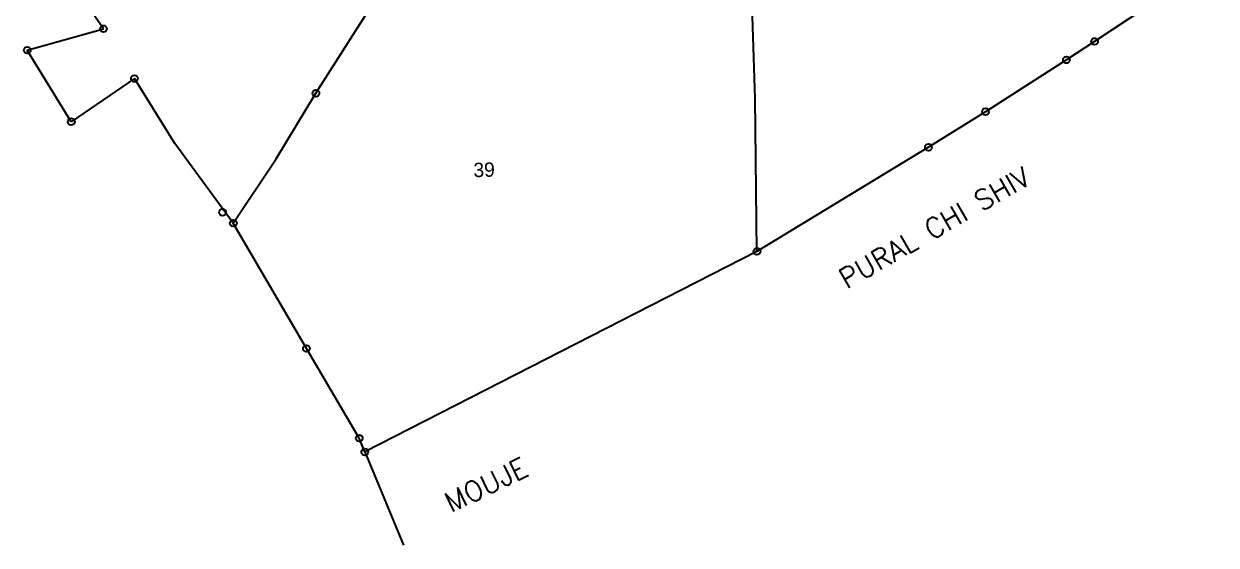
# Model space of a CAD drawing. Header units: metres. Extents: x 322885 to 326856, y 1820433 to 1822952.
# Drawn here: x 324767 to 326020, y 1820433 to 1820981 of the extents above; entities that cross this region are included whole.
import ezdxf

# ---------------------------------------------------------------- set-up
doc = ezdxf.new("R2010")
doc.units = ezdxf.units.M
doc.linetypes.add('DIVIDE', pattern=[31.75, 12.7, -6.35, 0, -6.35, 0, -6.35])
for name, color, linetype in [('POLY_PARCEL', 6, 'Continuous'), ('TEXT_MAPOUT', 7, 'Continuous'), ('TEXT_PARCEL', 7, 'Continuous'), ('V_BOUND_LINE', 7, 'Continuous'), ('V_DIVIDE_LINE', 7, 'DIVIDE')]:
    doc.layers.add(name, color=color, linetype=linetype)
doc.styles.get("Standard").update_dxf_attribs({"font": 'simplex.shx'})
doc.styles.add('TEXT_MAP', font='', dxfattribs={"height": 0.5})
doc.styles.get('TEXT_MAP').set_extended_font_data('Kruti Dev 050')

msp = doc.modelspace()

# ---------------------------------------------------------------- linework, layer by layer
for centre in [(324850.3, 1820975.8), (325891.8, 1820962.5), (324770.2, 1820953.3), (325862.2, 1820943.1), (324882.8, 1820923.5), (325073.5, 1820908), (325777.2, 1820888.7), (324816.5, 1820878.2), (325717.2, 1820851.3), (324975.5, 1820782.9), (324986.7, 1820771.6), (325537, 1820741.9), (325063.6, 1820639.9), (325119.1, 1820545.7), (325124.9, 1820531.2)]:
    msp.add_circle(centre, 3.57)
at = {"layer": 'POLY_PARCEL'}
for p, q in [((325535, 1820902.5), (325531.1, 1821030.8)), ((325073.5, 1820908), (325135.7, 1821006.3)), ((325031.9, 1820839.1), (325073.5, 1820908)), ((325537, 1820741.9), (325535, 1820902.5)), ((324986.7, 1820771.6), (325031.9, 1820839.1))]:
    msp.add_line(p, q, dxfattribs=at)
at = {"layer": 'V_BOUND_LINE'}
for p, q in [((326019.6, 1821047.2), (325891.8, 1820962.5)), ((324850.3, 1820975.8), (324808.6, 1821036)), ((324770.2, 1820953.3), (324850.3, 1820975.8)), ((324816.5, 1820878.2), (324770.2, 1820953.3)), ((325891.8, 1820962.5), (325862.2, 1820943.1)), ((325862.2, 1820943.1), (325777.2, 1820888.7)), ((324882.8, 1820923.5), (324816.5, 1820878.2)), ((324925.2, 1820855.2), (324882.8, 1820923.5)), ((325777.2, 1820888.7), (325717.2, 1820851.3)), ((324986.7, 1820771.6), (324925.2, 1820855.2)), ((325717.2, 1820851.3), (325537, 1820741.9)), ((325063.6, 1820639.9), (324986.7, 1820771.6)), ((324986.7, 1820771.6), (324986.7, 1820771.6)), ((325537, 1820741.9), (325124.9, 1820531.2)), ((325119.1, 1820545.7), (325063.6, 1820639.9)), ((325124.9, 1820531.2), (325119.1, 1820545.7))]:
    msp.add_line(p, q, dxfattribs=at)
at = {"layer": 'V_DIVIDE_LINE', "ltscale": 10}
msp.add_line((325124.9, 1820531.2), (325165.7, 1820433.4), dxfattribs=at)

# ---------------------------------------------------------------- texts
at = {"layer": 'TEXT_MAPOUT'}
for s, height, rotation, p in [('PURAL CHI SHIV', 20.978, 29.7832, (325631.1, 1820702)), ('MOUJE', 20.98, 25.899, (325215.4, 1820467.1))]:
    msp.add_text(s, height=height, rotation=rotation, dxfattribs=at).set_placement(p)
at = {"layer": 'TEXT_PARCEL', "style": 'TEXT_MAP'}
msp.add_text('39', height=15.1, rotation=1.7524, dxfattribs=at).set_placement((325239.3, 1820819.8))

doc.saveas('drawing.dxf')
